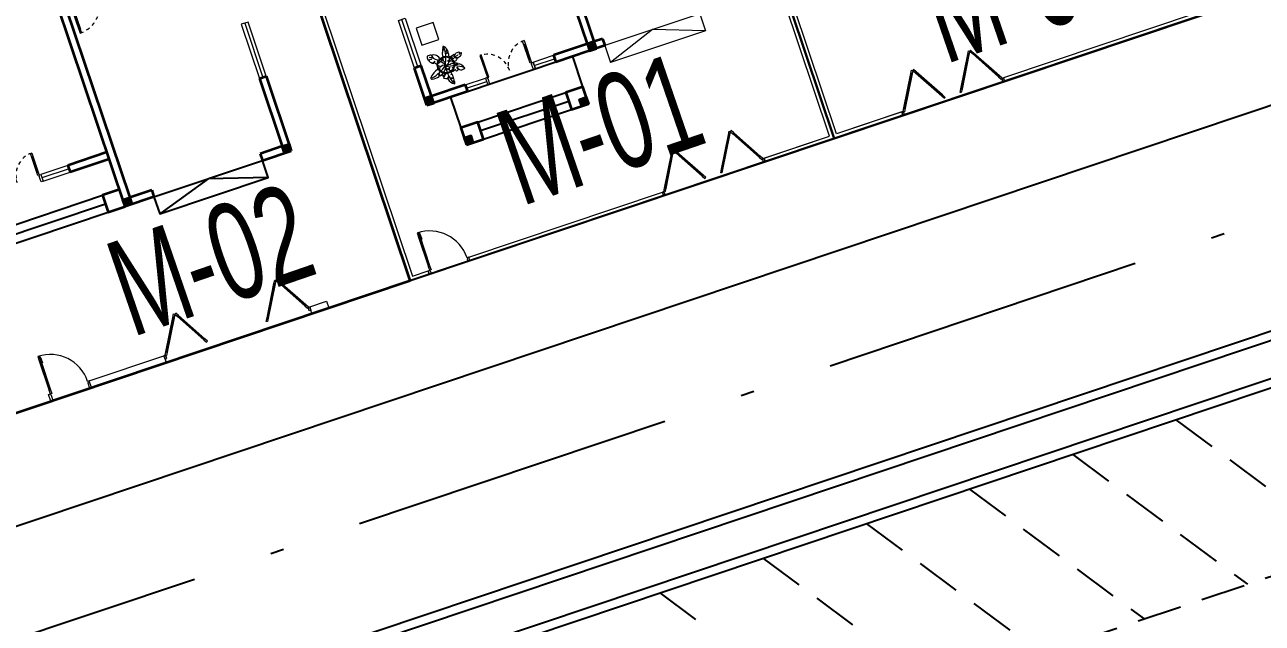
# Model space of a CAD drawing. Header units: metres. Extents: x 568006 to 1139366, y 2064802 to 4131555.
# Drawn here: x 568517.73 to 568552.33, y 2066095.2 to 2066111.94 of the extents above; entities that cross this region are included whole.
import ezdxf
from ezdxf.enums import TextEntityAlignment as Align
from ezdxf.xclip import XClip

# ---------------------------------------------------------------- set-up
doc = ezdxf.new("R2010")
doc.units = ezdxf.units.M
doc.header["$XCLIPFRAME"] = 0
for name, pattern in [('$AUDIT_BAD_LTYPE2', [0]), ('ACAD_ISO10W100', [18.5, 12, -3, 0.5, -3]), ('DASHED', [0.75, 0.5, -0.25]), ('HIDDEN', [0.375, 0.25, -0.125]), ('Xref-VCMT-BT3 - tuong bao$0$HIDDEN', [0.375, 0.25, -0.125])]:
    doc.linetypes.add(name, pattern=pattern)
doc.layers.get('0').update_dxf_attribs({"linetype": 'CONTINUOUS'})
doc.layers.get('DEFPOINTS').update_dxf_attribs({"color": 152, "linetype": 'CONTINUOUS'})
for name, color, linetype, lineweight in [('-CONCRETE', 1, 'CONTINUOUS', 35), ('-DOOR', 137, 'CONTINUOUS', 9), ('-FURNITURE', 46, 'CONTINUOUS', 9), ('-LINE1', 7, 'CONTINUOUS', 18), ('-WALL', 4, 'CONTINUOUS', 35), ('A-Cay', 75, 'CONTINUOUS', 5), ('Bighome_khuat', 251, 'DASHED', 5), ('CUA', 147, 'CONTINUOUS', 5), ('hung-demlonha', 7, 'CONTINUOUS', 15)]:
    doc.layers.add(name, color=color, linetype=linetype, lineweight=lineweight)
for name, color, linetype in [('BoThamCo', 94, 'CONTINUOUS'), ('datOBt', 42, 'CONTINUOUS'), ('ghi_chu', 7, 'CONTINUOUS'), ('LogDg', 7, 'CONTINUOUS'), ('loKBT', 42, 'CONTINUOUS'), ('SOLO', 7, 'CONTINUOUS'), ('TimDg', 222, 'CONTINUOUS'), ('ViaHeS', 32, 'CONTINUOUS')]:
    doc.layers.add(name, color=color, linetype=linetype)
doc.styles.add('kieuchuDim', font='arial.ttf', dxfattribs={"width": 0.75})
doc.styles.add('QH1', font='arialbd.ttf', dxfattribs={"width": 0.8})

# ---------------------------------------------------------------- blocks, each defined once
blk = doc.blocks.new('*U238')
at = {"linetype": '$AUDIT_BAD_LTYPE2'}
for p, q in [((70, 100), (70, 999)), ((90, 999), (90, 100))]:
    blk.add_line(p, q, dxfattribs=at)
for points in [[(50, 999), (90, 999), (90, 1099), (50, 1099), (50, 999)], [(50, 1002), (50, 100)], [(50, 100), (90, 100), (90, 0), (50, 0), (50, 100)]]:
    blk.add_lwpolyline(points)
for points in [[(118, 893), (118, 1063), (90, 1063), (90, 1035), (113, 1035), (113, 893)], [(0, 0), (50, 0), (50, -40), (60, -40), (60, -200), (0, -200)], [(1199, 0), (1149, 0), (1149, -40), (1139, -40), (1139, -200), (1199, -200)]]:
    blk.add_lwpolyline(points, close=True)
at = {"linetype": '$AUDIT_BAD_LTYPE2', "ltscale": 0.3}
blk.add_arc((50, 0), 1099, 0, 90, dxfattribs=at)
blk = doc.blocks.new('cong1')
at = {"layer": '-LINE1', "lineweight": 18}
for p, q in [((196604, -28062), (196604, -27962)), ((200904, -28062), (200904, -27962))]:
    blk.add_line(p, q, dxfattribs=at)
at = {"ltscale": 100}
for p, q in [((196694, -27876), (197184, -27027)), ((197214, -27045), (196724, -27893)), ((197314, -27045), (197804, -27893)), ((197834, -27876), (197344, -27027)), ((199673, -27876), (200163, -27027)), ((200193, -27045), (199703, -27893)), ((200293, -27045), (200783, -27893)), ((200814, -27876), (200324, -27027))]:
    blk.add_line(p, q, dxfattribs=at)
for points in [[(197264, -26958), (197214, -27045), (197203, -27038), (197208, -27030), (197199, -27025), (197194, -27033), (197184, -27027), (197234, -26941)], [(197264, -26958), (197314, -27045), (197325, -27038), (197320, -27030), (197328, -27025), (197333, -27033), (197344, -27027), (197294, -26941)], [(200243, -26958), (200193, -27045), (200182, -27038), (200187, -27030), (200179, -27025), (200174, -27033), (200163, -27027), (200213, -26940)], [(200243, -26958), (200293, -27045), (200304, -27038), (200299, -27030), (200308, -27025), (200313, -27033), (200324, -27027), (200274, -26940)], [(196654, -27997), (196644, -27997), (196644, -27962), (196604, -27962), (196604, -28062), (196654, -28062)], [(196704, -27882), (196699, -27891), (196708, -27896), (196713, -27887), (196724, -27893), (196674, -27980), (196644, -27962), (196694, -27876)], [(197823, -27882), (197828, -27891), (197820, -27896), (197815, -27887), (197804, -27893), (197854, -27980), (197884, -27962), (197834, -27876)], [(199684, -27882), (199679, -27891), (199687, -27896), (199692, -27887), (199703, -27893), (199653, -27980), (199623, -27962), (199673, -27876)], [(200803, -27882), (200808, -27891), (200799, -27896), (200794, -27887), (200783, -27893), (200833, -27980), (200864, -27962), (200814, -27876)], [(200854, -27997), (200864, -27997), (200864, -27962), (200904, -27962), (200904, -28062), (200854, -28062)]]:
    blk.add_lwpolyline(points, close=True, dxfattribs=at)
at = {"color": 8, "ltscale": 100}
for points in [[(197199, -27025), (197208, -27030), (196708, -27896), (196699, -27891)], [(197328, -27025), (197320, -27030), (197820, -27896), (197828, -27891)], [(200179, -27025), (200187, -27030), (199687, -27896), (199679, -27891)], [(200308, -27025), (200299, -27030), (200799, -27896), (200808, -27891)]]:
    blk.add_lwpolyline(points, close=True, dxfattribs=at)
blk = doc.blocks.new('t1$0$D11')
at = {"linetype": '$AUDIT_BAD_LTYPE2'}
for p, q in [((70, 100), (70, 1000)), ((90, 1000), (90, 100))]:
    blk.add_line(p, q, dxfattribs=at)
for points in [[(50, 1000), (90, 1000), (90, 1100), (50, 1100), (50, 1000)], [(50, 1003), (50, 100)], [(50, 100), (90, 100), (90, 0), (50, 0), (50, 100)]]:
    blk.add_lwpolyline(points)
for points in [[(118, 895), (118, 1064), (90, 1064), (90, 1036), (113, 1036), (113, 895)], [(0, 0), (50, 0), (50, -40), (60, -40), (60, -100), (0, -100)], [(1200, 0), (1150, 0), (1150, -40), (1140, -40), (1140, -100), (1200, -100)]]:
    blk.add_lwpolyline(points, close=True)
at = {"linetype": '$AUDIT_BAD_LTYPE2', "ltscale": 0.3}
blk.add_arc((50, 0), 1100, 0, 90, dxfattribs=at)
blk = doc.blocks.new('*U185')
for p, q in [((-1310, 550), (-1350, 550)), ((-1330, 100), (-1330, 550)), ((-90, 550), (-50, 550)), ((-70, 100), (-70, 550)), ((-1310, 100), (-1350, 100)), ((-90, 100), (-50, 100))]:
    blk.add_line(p, q)
for points in [[(-1350, 0), (-1310, 0), (-1310, 650), (-1350, 650)], [(-50, 0), (-90, 0), (-90, 650), (-50, 650)], [(-1400, -200), (-1340, -200), (-1340, -40), (-1350, -40), (-1350, 0), (-1400, 0)], [(0, -200), (-60, -200), (-60, -40), (-50, -40), (-50, 0), (0, 0)]]:
    blk.add_lwpolyline(points, close=True)
at = {"linetype": 'HIDDEN', "ltscale": 0.1}
for centre, start, end in [((-1350, 0), 0, 90), ((-50, 0), 90, 180)]:
    blk.add_arc(centre, 650, start, end, dxfattribs=at)
blk = doc.blocks.new('A$C5C575821')
at = {"layer": '-CONCRETE'}
h = blk.add_hatch(color=256, dxfattribs=at)
h.dxf.hatch_style = 1
h.paths.add_polyline_path([(0, 200), (0, 0), (200, 0), (200, 200)])
blk.add_lwpolyline([(0, 0), (200, 0), (200, 200), (0, 200)], close=True, dxfattribs=at)
blk = doc.blocks.new('LUOI M1')
at = {"layer": '-WALL'}
for p in [(-200, 13100), (4600, 13100), (8100, 13100), (-200, 9400), (4600, 9400), (8100, 9400), (-200, 5600), (4600, 5600), (8100, 5600), (-200, -200), (4600, -200), (8100, -200)]:
    blk.add_blockref('A$C5C575821', p, dxfattribs=at)
blk = doc.blocks.new('mb-cay16')
for p, q in [((-433, 528), (-402, 389)), ((-402, 389), (-403, 519)), ((131, 565), (69, 607)), ((79, 629), (131, 565)), ((231, 524), (166, 464)), ((166, 464), (244, 504)), ((-612, 395), (-475, 368)), ((-475, 368), (-605, 366)), ((-490, 209), (-374, 255)), ((-374, 255), (-461, 192)), ((-346, 111), (-191, 154)), ((-191, 154), (-338, 93)), ((-113, 139), (-112, 254)), ((-113, 139), (-91, 231)), ((76, 249), (-23, 300)), ((-12, 331), (76, 249)), ((195, 106), (117, 106)), ((117, 106), (180, 78)), ((247, 422), (149, 395)), ((149, 395), (242, 402)), ((260, 6), (450, 8)), ((395, -26), (260, 6)), ((323, 141), (303, 240)), ((334, 245), (323, 141)), ((409, 179), (522, 284)), ((448, 268), (409, 179)), ((532, 87), (448, 120)), ((448, 120), (574, 92)), ((693, 264), (615, 197)), ((615, 197), (723, 244)), ((-400, -385), (-364, -279)), ((-312, -137), (-374, -96)), ((-364, -279), (-356, -378)), ((-312, -77), (-291, -67)), ((-312, -142), (-312, -77)), ((-291, -67), (-286, -129)), ((-286, -129), (-267, -55)), ((-262, -431), (-77, -321)), ((-77, -321), (-253, -484)), ((36, -233), (100, -165)), ((100, -165), (61, -263)), ((115, -424), (62, -449)), ((62, -449), (119, -456)), ((218, -196), (205, -361)), ((237, -357), (218, -196)), ((485, -134), (354, -151)), ((354, -151), (513, -157)), ((410, -375), (385, -251)), ((385, -251), (430, -368)), ((-111, -563), (-53, -498)), ((-53, -498), (-105, -588)), ((128, -621), (24, -595)), ((24, -595), (128, -650)), ((120, -758), (65, -741)), ((65, -741), (116, -789))]:
    blk.add_line(p, q)
for centre, radius, start, end in [((-329, 448), 288, 161.2206, 190.4639), ((-592, -284), 825, 78.825, 90.6697), ((-592, -284), 825, 67.6949, 76.7945), ((-979, 594), 1130, 330.6725, 3.641), ((672, 341), 659, 156.2013, 167.6168), ((672, 341), 659, 146.019, 154.0763), ((103, 601), 111, 7.5431, 78.0474), ((371, 601), 160, 174.7063, 208.789), ((129, 455), 123, 344.0084, 22.936), ((-329, 448), 288, 196.4071, 234.1871), ((-1567, -1154), 1923, 36.7035, 57.4695), ((-428, 307), 116, 233.2325, 237.5887), ((-428, 307), 116, 255.929, 267.091), ((-423, 137), 55.6, 24.2055, 101.4054), ((21, 337), 432, 204.2055, 211.5513), ((21, 337), 432, 213.4357, 237.8387), ((-446, 225), 304, 15.845, 56.6107), ((-65, 333), 91.7, 195.845, 230.5606), ((-339, 0), 339, 47.9514, 50.5606), ((-339, 0), 339, 354.6008, 42.9255), ((1597, -159), 1682, 164.075, 168.4284), ((-120, 252), 347, 286.6838, 329.891), ((1597, -159), 1682, 162.73, 163.0792), ((-1650, 851), 1718, 342.73, 347.6168), ((2154, -4834), 5268, 107.3413, 112.3058), ((-120, 252), 347, 335.1428, 8.1671), ((932, 225), 712, 165.6239, 173.8497), ((-317, 3808), 3622, 278.6352, 279.8665), ((932, 225), 712, 164.0084, 164.1101), ((-317, 3808), 3622, 280.3581, 282.1977), ((222, 322), 389, 305.9962, 321.846), ((-317, 3808), 3622, 283.398, 283.5483), ((583, 70), 223, 60.4468, 103.5483), ((501, 377), 294, 284.4707, 323.1477), ((710, 220), 32.6, 323.1477, 55.438), ((-695, -345), 48.9, 135.0207, 258.407), ((-116, -923), 867, 107.2231, 135.0207), ((-570, 293), 699, 259.5557, 284.077), ((-1002, 1224), 1607, 281.5143, 307.8151), ((-514, 139), 540, 287.0409, 341.5638), ((-107, -353), 338, 71.7274, 118.1939), ((-28, -420), 234, 157.0771, 182.7473), ((-197, -468), 57.9, 196.0589, 237.7317), ((-28, -420), 234, 195.99, 196.0589), ((1131, -297), 1182, 173.2497, 205.5927), ((808, 380), 986, 210.5659, 218.4214), ((-127, -1432), 1327, 53.4555, 85.594), ((376, -5410), 5352, 91.6804, 93.9771), ((808, 380), 986, 220.6948, 225.7556), ((205, -352), 101, 159.0815, 190.5201), ((-1182, -610), 1311, 8.17, 10.5201), ((-1182, -610), 1311, 1.7556, 6.7346), ((205, -239), 122, 225.7556, 269.9757), ((233, -520), 459, 57.0713, 91.6804), ((205, -239), 122, 285.2069, 289.7369), ((544, -1184), 882, 107.1013, 109.7369), ((222, 322), 389, 277.7731, 296.4251), ((290, -359), 18.4, 357.8128, 107.1013), ((341, -361), 32.2, 177.8128, 248.0461), ((357, -321), 74.9, 248.0461, 310.8614), ((432, -409), 40.5, 122.9882, 130.8614), ((432, -409), 40.5, 45.3238, 92.9093), ((541, -299), 114, 225.3238, 268.3174), ((233, -520), 459, 17.5149, 52.2403), ((560, 349), 762, 268.3174, 278.1257), ((666, -393), 12.2, 278.1257, 73.0687), ((-51, -236), 332, 237.7317, 259.8031), ((272, -512), 385, 191.4146, 242.8877), ((-875, -604), 1004, 345.5239, 349.5865), ((-875, -604), 1004, 351.2018, 357.3602), ((-875, -604), 1004, 358.99, 1.9297)]:
    blk.add_arc(centre, radius, start, end)
blk = doc.blocks.new('A$C249437F6')
at = {"layer": '-DOOR'}
for p, q in [((29.309, 23.329), (29.799, 24.178)), ((29.829, 24.16), (29.339, 23.312)), ((29.929, 24.16), (30.419, 23.312)), ((30.449, 23.329), (29.959, 24.178)), ((30.988, 23.329), (31.478, 24.178)), ((31.508, 24.16), (31.018, 23.312)), ((31.608, 24.16), (32.098, 23.312)), ((32.129, 23.329), (31.639, 24.178)), ((29.219, 23.143), (29.219, 23.243)), ((32.219, 23.143), (32.219, 23.243))]:
    blk.add_line(p, q, dxfattribs=at)
for points in [[(23.749, 30.143), (23.949, 30.143), (23.949, 28.743), (23.749, 28.743)], [(24.949, 27.843), (25.549, 27.843), (25.549, 27.643), (24.949, 27.643)], [(26.949, 27.843), (27.549, 27.843), (27.549, 27.643), (26.949, 27.643)], [(29.879, 24.247), (29.829, 24.16), (29.818, 24.167), (29.823, 24.175), (29.815, 24.18), (29.81, 24.172), (29.799, 24.178), (29.849, 24.265)], [(29.879, 24.247), (29.929, 24.16), (29.94, 24.167), (29.935, 24.175), (29.944, 24.18), (29.949, 24.172), (29.959, 24.178), (29.909, 24.265)], [(31.558, 24.247), (31.508, 24.16), (31.498, 24.167), (31.503, 24.175), (31.494, 24.18), (31.489, 24.172), (31.478, 24.178), (31.528, 24.265)], [(31.558, 24.247), (31.608, 24.16), (31.619, 24.167), (31.614, 24.175), (31.623, 24.18), (31.628, 24.172), (31.639, 24.178), (31.589, 24.265)], [(29.815, 24.18), (29.823, 24.175), (29.323, 23.309), (29.315, 23.314)], [(29.944, 24.18), (29.935, 24.175), (30.435, 23.309), (30.444, 23.314)], [(31.494, 24.18), (31.503, 24.175), (31.003, 23.309), (30.994, 23.314)], [(31.623, 24.18), (31.614, 24.175), (32.114, 23.309), (32.123, 23.314)], [(29.269, 23.208), (29.259, 23.208), (29.259, 23.243), (29.219, 23.243), (29.219, 23.143), (29.269, 23.143)], [(29.32, 23.323), (29.315, 23.314), (29.323, 23.309), (29.328, 23.318), (29.339, 23.312), (29.289, 23.225), (29.259, 23.243), (29.309, 23.329)], [(30.439, 23.323), (30.444, 23.314), (30.435, 23.309), (30.43, 23.318), (30.419, 23.312), (30.469, 23.225), (30.499, 23.243), (30.449, 23.329)], [(30.999, 23.323), (30.994, 23.314), (31.003, 23.309), (31.008, 23.318), (31.018, 23.312), (30.968, 23.225), (30.938, 23.243), (30.988, 23.329)], [(32.118, 23.323), (32.123, 23.314), (32.114, 23.309), (32.109, 23.318), (32.098, 23.312), (32.148, 23.225), (32.179, 23.243), (32.129, 23.329)], [(32.169, 23.208), (32.179, 23.208), (32.179, 23.243), (32.219, 23.243), (32.219, 23.143), (32.169, 23.143)]]:
    blk.add_lwpolyline(points, close=True, dxfattribs=at)
for points in [[(23.849, 28.743), (23.849, 30.143)], [(24.949, 27.743), (25.549, 27.743)], [(26.949, 27.743), (27.549, 27.743)]]:
    blk.add_lwpolyline(points, dxfattribs=at)
at = {"layer": '-FURNITURE'}
blk.add_lwpolyline([(24.152, 29.78), (24.152, 29.28), (24.652, 29.28), (24.652, 29.78)], close=True, dxfattribs=at)
at = {"layer": '-LINE1', "ltscale": 10}
blk.add_line((22.306, 23.243), (22.306, 23.143), dxfattribs=at)
at = {"layer": '-LINE1', "lineweight": 18}
for p, q in [((32.219, 23.243), (34.149, 23.243)), ((22.163, 23.143), (22.763, 23.143)), ((22.672, 23.143), (23.272, 23.143))]:
    blk.add_line(p, q, dxfattribs=at)
at = {"layer": '-LINE1', "ltscale": 10}
blk.add_lwpolyline([(21.749, 23.143), (34.249, 23.143), (34.249, 43.143), (21.749, 43.143)], close=True, dxfattribs=at)
blk.add_lwpolyline([(32.179, 23.243), (34.149, 23.243), (34.149, 43.043), (21.849, 43.043), (21.849, 23.243), (22.306, 23.243)], dxfattribs=at)
at = {"layer": '-LINE1'}
for points in [[(31.799, 27.643), (28.999, 27.643)], [(28.999, 27.643), (28.999, 27.143)], [(31.799, 27.643), (31.799, 27.143), (30.399, 27.643), (28.999, 27.143)], [(31.799, 27.143), (28.999, 27.143)]]:
    blk.add_lwpolyline(points, dxfattribs=at)
at = {"layer": '-LINE1', "lineweight": 18}
blk.add_lwpolyline([(23.506, 23.243), (29.219, 23.243), (29.219, 23.143), (23.506, 23.143)], close=True, dxfattribs=at)
at = {"layer": '-WALL'}
for p, q in [((28.549, 27.843), (28.549, 33.643)), ((28.749, 27.843), (28.749, 33.443)), ((23.749, 27.643), (23.749, 28.743)), ((23.949, 27.843), (23.949, 28.743)), ((24.949, 27.843), (23.949, 27.843)), ((24.949, 27.843), (24.949, 27.643)), ((28.549, 27.843), (27.549, 27.843)), ((27.549, 27.843), (27.549, 27.643)), ((28.999, 27.843), (28.749, 27.843)), ((24.949, 27.643), (23.749, 27.643))]:
    blk.add_line(p, q, dxfattribs=at)
for points in [[(23.949, 28.743), (23.749, 28.743)], [(28.999, 27.843), (28.999, 27.643), (27.549, 27.643)]]:
    blk.add_lwpolyline(points, dxfattribs=at)
for points in [[(24.449, 26.243), (24.949, 26.243), (24.949, 26.743), (24.449, 26.743)], [(27.549, 26.243), (28.049, 26.243), (28.049, 26.743), (27.549, 26.743)]]:
    blk.add_lwpolyline(points, close=True, dxfattribs=at)
at = {"layer": 'A-Cay'}
for radius in [0.24, 0.223]:
    blk.add_circle((24.611, 28.544), radius, dxfattribs=at)
at = {"layer": 'SOLO'}
for p, q in [((28.049, 27.643), (24.449, 27.643)), ((24.449, 27.643), (24.449, 26.743)), ((28.049, 26.743), (28.049, 27.643)), ((24.949, 26.743), (27.549, 26.743)), ((24.949, 26.493), (27.549, 26.493)), ((24.949, 26.243), (27.549, 26.243))]:
    blk.add_line(p, q, dxfattribs=at)
at = {"layer": '-CONCRETE', "xscale": 0.001, "yscale": 0.001, "zscale": 0.001}
blk.add_blockref('LUOI M1', (23.949, 27.843), dxfattribs=at)
at = {"layer": '-DOOR', "xscale": 0.001, "yscale": 0.001, "zscale": 0.001}
for name, p in [('*U185', (26.949, 27.843)), ('t1$0$D11', (22.306, 23.243))]:
    blk.add_blockref(name, p, dxfattribs=at)
at = {"layer": '-WALL', "yscale": 0.001, "zscale": 0.001}
for p, xscale in [((24.449, 26.243), 0.001), ((28.049, 26.243), -0.001)]:
    blk.add_blockref('A$C5C575821', p, dxfattribs=dict(at, xscale=xscale))
at = {"layer": 'A-Cay', "xscale": 0.0007, "yscale": 0.0007, "zscale": 0.0007}
blk.add_blockref('mb-cay16', (24.612, 28.566), dxfattribs=at)
blk = doc.blocks.new('*U289')
at = {"color": 251}
blk.add_line((-70, 100), (-70, 700), dxfattribs=at)
for points in [[(-50, 0), (-50, 800), (-90, 800), (-90, 0)], [(-50, 100), (-90, 100), (-90, 700), (-50, 700)], [(-900, -200), (-840, -200), (-840, -40), (-850, -40), (-850, 0), (-900, 0)], [(0, -200), (-60, -200), (-60, -40), (-50, -40), (-50, 0), (0, 0)]]:
    blk.add_lwpolyline(points, close=True)
at = {"layer": 'Bighome_khuat', "linetype": 'Xref-VCMT-BT3 - tuong bao$0$HIDDEN'}
blk.add_arc((-50, 0), 800, 90, 180, dxfattribs=at)
blk = doc.blocks.new('LUOI M2')
at = {"layer": '-WALL'}
for p in [(-200, 13100), (4500, 13100), (9800, 13100), (-200, 9400), (4500, 9400), (9800, 9400), (-200, 5600), (4500, 5600), (9800, 5600), (-200, -200), (4500, -200), (9800, -200)]:
    blk.add_blockref('A$C5C575821', p, dxfattribs=at)
blk = doc.blocks.new('MAU M2BT')
at = {"layer": '-DOOR'}
for points in [[(0, -1550), (-200, -1550), (-200, 50), (0, 50)], [(6650, -2350), (5850, -2350), (5850, -2150), (6650, -2150)]]:
    blk.add_lwpolyline(points, close=True, dxfattribs=at)
for points in [[(-100, 50), (-100, -1550)], [(5850, -2250), (6650, -2250)]]:
    blk.add_lwpolyline(points, dxfattribs=at)
at = {"layer": '-WALL'}
for p, q in [((0, -1550), (0, -3550)), ((4700, -2150), (5850, -2150)), ((4700, -2350), (5850, -2350)), ((5850, -2150), (5850, -2350)), ((650, -3750), (-200, -3750)), ((0, -3550), (650, -3550)), ((650, -3550), (650, -3750)), ((3850, -3550), (4500, -3550))]:
    blk.add_line(p, q, dxfattribs=at)
for points in [[(3850, -3550), (3850, -3750), (4700, -3750), (4700, 2250), (4400, 2250), (4400, 2050)], [(4400, 2050), (4500, 2050), (4500, -3550)], [(-200, -1550), (-200, -3750)], [(0, -1550), (-200, -1550)]]:
    blk.add_lwpolyline(points, dxfattribs=at)
blk.add_lwpolyline([(5200, -3750), (4700, -3750), (4700, -3250), (5200, -3250)], close=True, dxfattribs=at)
at = {"layer": 'DEFPOINTS'}
blk.add_lwpolyline([(-2200, 11750), (15059, 11750), (14710, -3251), (9593, -8250), (-2200, -8250)], close=True, dxfattribs=at)
at = {"layer": 'SOLO'}
for p, q in [((4700, -3250), (4700, -2350)), ((9500, -3250), (5200, -3250)), ((9500, -3500), (5200, -3500)), ((9500, -3750), (5200, -3750))]:
    blk.add_line(p, q, dxfattribs=at)
for points in [[(3850, -3750), (3850, -4250), (650, -4250), (650, -3750)], [(3850, -3750), (650, -3750)], [(650, -4250), (2250, -3750), (3850, -4250)]]:
    blk.add_lwpolyline(points, dxfattribs=at)
at = {"layer": '-CONCRETE'}
blk.add_blockref('LUOI M2', (0, -3550), dxfattribs=at)
at = {"layer": '-DOOR', "xscale": -1, "rotation": 180}
blk.add_blockref('*U289', (4400, 2050), dxfattribs=at)
at = {"layer": '-DOOR', "xscale": -1}
blk.add_blockref('*U185', (6650, -2150), dxfattribs=at)
blk = doc.blocks.new('tmbc_khub')
at = {"layer": '-LINE1', "lineweight": 18}
blk.add_line((-190.653, 148.717), (-190.685, 148.812), dxfattribs=at)
for points in [[(-190.147, 148.781), (-190.621, 148.622), (-190.685, 148.812), (-190.211, 148.971)], [(-194.698, 147.254), (-196.783, 146.554), (-196.847, 146.744), (-194.761, 147.444)]]:
    blk.add_lwpolyline(points, close=True, dxfattribs=at)
at = {"layer": '-WALL'}
blk.add_lwpolyline([(-194.235, 168.506), (-211.051, 162.862), (-206.949, 148.411), (-200.843, 145.192), (-187.872, 149.545)], close=True, dxfattribs=at)
at = {"layer": 'BoThamCo'}
blk.add_lwpolyline([(-201.503, 135.213, 0.400458), (-206.493, 125.749), (-203.964, 116.84, 0.414214), (-203.346, 116.496, 0.414214), (-203.002, 117.113), (-205.531, 126.023, -0.400458), (-201.185, 134.265), (-161.617, 147.544, 0.414214), (-161.302, 148.177, 0.414214), (-161.935, 148.492)], format="xyb", close=True, dxfattribs=at)
at = {"layer": 'datOBt'}
blk.add_lwpolyline([(-200.843, 145.192), (-206.949, 148.411), (-215.153, 177.313), (-211.778, 183.714), (-47.212, 238.942), (-40.771, 235.831), (-30.564, 207.609), (-33.603, 201.316)], close=True, dxfattribs=at)
at = {"layer": 'LogDg'}
blk.add_lwpolyline([(-215.799, 185.529, 0.400458), (-220.949, 175.76), (-212.748, 146.869, 0.428104), (-202.507, 141.469), (-29.916, 199.39, 0.421043), (-24.938, 209.695), (-35.144, 237.914, 0.407417), (-45.212, 242.777)], format="xyb", close=True, dxfattribs=at)
blk.add_lwpolyline([(-201.583, 135.45, 0.400458), (-206.733, 125.681), (-204.204, 116.772, 0.414214), (-203.278, 116.255, 0.414214), (-202.761, 117.182), (-205.29, 126.091, -0.400458), (-201.106, 134.028), (-161.537, 147.307, 0.414214), (-161.065, 148.257, 0.414214), (-162.015, 148.729), (-201.583, 135.45)], format="xyb", dxfattribs=at)
at = {"layer": 'loKBT'}
for points in [[(-170.534, 176.459), (-182.384, 172.482), (-176.021, 153.522), (-164.171, 157.499)], [(-182.384, 172.482), (-194.235, 168.506), (-187.872, 149.545), (-176.021, 153.522)], [(-194.235, 168.506), (-211.051, 162.862), (-206.949, 148.411), (-200.843, 145.192), (-187.872, 149.545)]]:
    blk.add_lwpolyline(points, close=True, dxfattribs=at)
at = {"layer": 'TimDg', "linetype": 'ACAD_ISO10W100', "ltscale": 0.75}
blk.add_lwpolyline([(-9.753, 202.992), (-360.991, 85.118)], dxfattribs=at)
at = {"layer": 'ViaHeS'}
blk.add_lwpolyline([(-200.843, 145.192), (-206.949, 148.411), (-215.153, 177.313), (-211.778, 183.714), (-47.212, 238.942), (-40.771, 235.831), (-30.564, 207.609), (-33.603, 201.316)], close=True, dxfattribs=at)
at = {"layer": 'ViaHeS', "linetype": 'HIDDEN', "ltscale": 5}
blk.add_lwpolyline([(-203.661, 120.352), (-197.073, 115.454), (-200.48, 127.456, -0.400458), (-199.515, 129.288), (-158.688, 142.989), (-163.576, 146.623)], format="xyb", dxfattribs=at)
for points in [[(-166.463, 145.654), (-161.575, 142.02)], [(-169.349, 144.685), (-164.462, 141.051)], [(-172.236, 143.716), (-167.349, 140.083)], [(-175.123, 142.748), (-170.236, 139.114)], [(-178.01, 141.779), (-173.123, 138.145)], [(-180.897, 140.81), (-176.01, 137.176)]]:
    blk.add_lwpolyline(points, dxfattribs=at)
at = {"layer": '-WALL', "xscale": -0.0009999999999999998, "yscale": 0.001, "zscale": 0.001, "rotation": 18.55149977098654}
blk.add_blockref('MAU M2BT', (-192.582, 156.666), dxfattribs=at)
at = {"layer": 'CUA', "yscale": 0.0009999999999999998, "zscale": 0.0009999999999999998, "rotation": 18.55149977098654}
for name, p, xscale in [('cong1', (-13.193, 237.872), -0.0009999999999999998), ('*U238', (-197.984, 146.362), 0.0009999999999999998)]:
    blk.add_blockref(name, p, dxfattribs=dict(at, xscale=xscale))
at = {"layer": 'ViaHeS', "xscale": -1, "rotation": 18.55149951904519}
blk.add_blockref('A$C249437F6', (-136.189, 142.478), dxfattribs=at)
at = {"layer": 'ViaHeS', "rotation": 18.55149950406465}
blk.add_blockref('A$C249437F6', (-201.128, 120.685), dxfattribs=at)
at = {"layer": 'ghi_chu', "lineweight": -2, "style": 'kieuchuDim', "width": 0.65}
for s, p in [('M-01', (-172.922, 155.586)), ('M-01', (-184.773, 151.612)), ('M-02', (-195.661, 147.952))]:
    blk.add_text(s, height=2.7, rotation=19, dxfattribs=at).set_placement(p)
at = {"layer": 'hung-demlonha', "color": 7, "ltscale": 5, "style": 'QH1', "width": 0.65}
for tag, p in [('BT04', (-109.598, 191.643)), ('BT06', (-305.798, 171.199)), ('BT05', (-282.572, 137.244))]:
    blk.add_attdef(tag, text='', height=3.96, rotation=0, dxfattribs=at).set_placement(p, align=Align.CENTER)

msp = doc.modelspace()

# ---------------------------------------------------------------- block references
at = {"layer": 'ghi_chu'}
ref = msp.add_blockref('tmbc_khub', (568716.382, 2065955.242), dxfattribs=at)
XClip(ref).set_block_clipping_path([(-391.9901366149, 0), (0, 477.830198009)])

doc.saveas('drawing.dxf')
